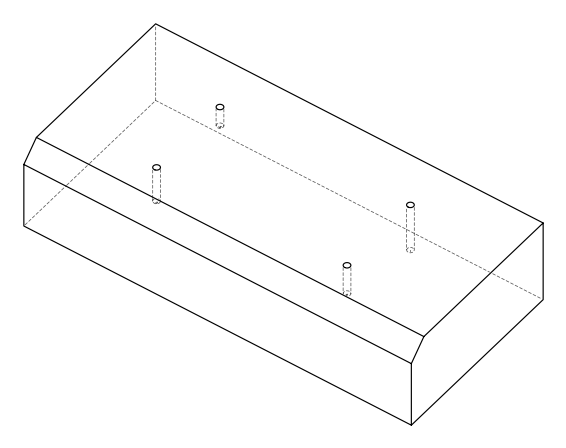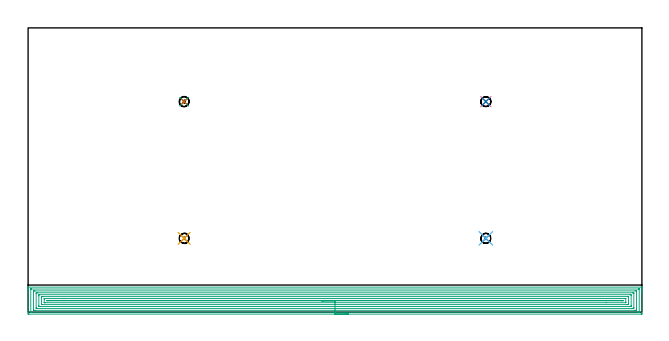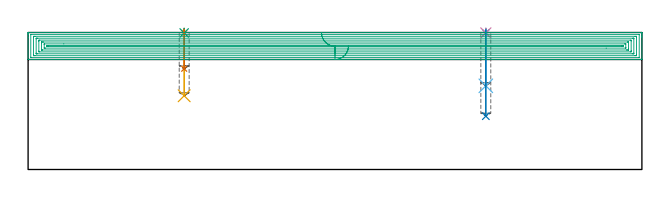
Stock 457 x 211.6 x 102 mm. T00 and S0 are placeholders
(PLAN: 9 operations, 2 tool changes, 30.3 min)
(1 SPOT_DRILL | STEP1POCKET | NXT0321_9005460120000 | 0.03 min | 0 mm3)
(2 SPOT_DRILL_1 | STEP1POCKET_1 | NXT0321_9005460120000 | 0.03 min | 0 mm3)
(3 SPOT_DRILL_2 | STEP1POCKET_2 | NXT0321_9005460120000 | 0.03 min | 0 mm3)
(4 SPOT_DRILL_3 | STEP1POCKET_3 | NXT0321_9005460120000 | 0.03 min | 0 mm3)
(5 DRILL_BLIND_HOLE_INTO_CENTER | STEP1POCKET | UGT0301_194 | 0.2 min | 1943 mm3)
(6 DRILL_BLIND_HOLE_INTO_CENTER_1 | STEP1POCKET_1 | UGT0301_194 | 0.17 min | 1628 mm3)
(7 DRILL_BLIND_HOLE_INTO_CENTER_2 | STEP1POCKET_2 | UGT0301_194 | 0.12 min | 1088 mm3)
(8 DRILL_BLIND_HOLE_INTO_CENTER_3 | STEP1POCKET_3 | UGT0301_194 | 0.26 min | 2591 mm3)
(9 AREA_MILL | FG_CHAMFER_SURFACE | UGT0205_001 | 29.46 min | 92304 mm3)
(TOOL NXT0321_9005460120000 | NC Spot Drill, 142deg, 12mm, Carbide, Uncoated | D12 PA142 FL30 Z2)
(TOOL UGT0301_194 | Twist Drill 7.4 mm | D7.4 PA118 FL66 Z2)
(TOOL UGT0205_001 | Chamfer Mill 20 x 3 x 45 deg. | D20 FL50 Z2)
(OP 1 SPOT_DRILL)
G17 G21 G94 G90
T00 M6
G54
G17 G0 G90 X116.2 Y54.9 S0 M3
G43 Z112. H0
G94 G81 G98 Z101.681 F250. R105.
G80
M5
M2
(OP 2 SPOT_DRILL_1)
G17 G21 G94 G90
T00 M6
G54
G17 G0 G90 X340.8 Y54.9 S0 M3
G43 Z112. H0
G94 G81 G98 Z101.681 F250. R105.
G80
M5
M2
(OP 3 SPOT_DRILL_2)
G17 G21 G94 G90
T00 M6
G54
G17 G0 G90 X116.2 Y156.7 S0 M3
G43 Z112. H0
G94 G81 G98 Z101.681 F250. R105.
G80
M5
M2
(OP 4 SPOT_DRILL_3)
G17 G21 G94 G90
T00 M6
G54
G17 G0 G90 X340.8 Y156.7 S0 M3
G43 Z112. H0
G94 G81 G98 Z101.681 F250. R105.
G80
M5
M2
(OP 5 DRILL_BLIND_HOLE_INTO_CENTER)
G17 G21 G94 G90
T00 M6
G54
G17 G0 G90 X116.2 Y54.9 S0 M3
G43 Z112. H0
G94 G81 G98 Z54.9 F250. R104.
G80
M5
M2
(OP 6 DRILL_BLIND_HOLE_INTO_CENTER_1)
G17 G21 G94 G90
T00 M6
G54
G17 G0 G90 X340.8 Y54.9 S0 M3
G43 Z112. H0
G94 G81 G98 Z62.3 F250. R104.
G80
M5
M2
(OP 7 DRILL_BLIND_HOLE_INTO_CENTER_2)
G17 G21 G94 G90
T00 M6
G54
G17 G0 G90 X116.2 Y156.7 S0 M3
G43 Z112. H0
G94 G81 G98 Z75. F250. R104.
G80
M5
M2
(OP 8 DRILL_BLIND_HOLE_INTO_CENTER_3)
G17 G21 G94 G90
T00 M6
G54
G17 G0 G90 X340.8 Y156.7 S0 M3
G43 Z112. H0
G94 G81 G98 Z39.7 F250. R104.
G80
M5
M2
(OP 9 AREA_MILL)
G17 G21 G94 G90
T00 M6
G54
G17 G0 G90 X238.5 Y-1.5 S1061 M3
G43 Z112. H0
Z91.9
G94 G1 X238.462 Z91.028 F250.
X238.348 Z90.164
X238.159 Z89.312
X237.897 Z88.48
X237.563 Z87.674
X237.16 Z86.9
X236.692 Z86.164
X236.16 Z85.472
X235.571 Z84.829
X234.928 Z84.24
X234.236 Z83.708
X233.5 Z83.24
X232.726 Z82.837
X231.92 Z82.503
X231.088 Z82.241
X230.237 Z82.052
X229.372 Z81.938
X228.5 Z81.9
X0.622
X0.128 Y-1.495 Z81.903
X0.01 Y-1.492 Z81.906
X0. Y-1.37 Z82.028
Y14.96 Z98.355
Y16.981 Z100.378
Y17.326 Z100.72
Y18.014 Z101.413
Y18.289 Z101.688
X0.003 Y18.447 Z101.839
X0.01 Y18.598 Z101.989
X0.175 Y18.6 Z102.
X456.825
X456.99 Y18.598 Z101.989
X456.997 Y18.447 Z101.839
X457. Y18.289 Z101.688
Y18.014 Z101.413
Y17.326 Z100.72
Y16.104 Z99.501
Y15.57 Z98.965
Y14.96 Z98.355
Y-1.103 Z82.294
X456.997 Y-1.373 Z82.025
X456.99 Y-1.492 Z81.906
X456.868 Y-1.499 Z81.899
X456.378 Y-1.5 Z81.9
X228.5
Y-0.086 Z83.314
X2.409 Y-0.085 Z83.315
X2.266 Y-0.084 Z83.316
X2.052 Y-0.079 Z83.321
X2.009 Y-0.076 Z83.324
X2.005 Y-0.046 Z83.354
X2.002 Y-0.013 Z83.387
X2. Y0.176 Z83.576
X2.001 Y16.984 Z100.384
X2.005 Y17.091 Z100.491
X2.01 Y17.161 Z100.561
X2.018 Y17.179 Z100.579
X2.035 Y17.181 Z100.581
X2.409 Y17.185 Z100.585
X2.552 Y17.186 Z100.586
X454.591 Y17.185 Z100.585
X454.734 Y17.184 Z100.584
X454.948 Y17.179 Z100.579
X454.991 Y17.176 Z100.576
X454.995 Y17.146 Z100.546
X454.998 Y17.113 Z100.513
X455. Y16.924 Z100.324
X454.999 Y0.116 Z83.516
X454.996 Y0.009 Z83.409
X454.99 Y-0.061 Z83.339
X454.982 Y-0.079 Z83.321
X454.965 Y-0.081 Z83.319
X454.591 Y-0.085 Z83.315
X454.448 Y-0.086 Z83.314
X228.5
Y1.328 Z84.728
X5.09 Y1.329 Z84.729
X4.398 Y1.332 Z84.732
X4.197 Y1.335 Z84.735
X4.01 Y1.343 Z84.743
X4.005 Y1.53 Z84.93
X4.001 Y1.721 Z85.121
X4. Y14.886 Z98.286
X4.005 Y15.57 Z98.97
X4.007 Y15.757 Z99.157
X4.197 Y15.764 Z99.164
X4.887 Y15.77 Z99.17
X5.09 Y15.771 Z99.171
X451.91
X452.602 Y15.768 Z99.168
X452.803 Y15.764 Z99.164
X452.99 Y15.757 Z99.157
X452.995 Y15.57 Z98.97
X452.999 Y15.379 Z98.779
X453. Y2.214 Z85.614
X452.995 Y1.53 Z84.93
X452.993 Y1.343 Z84.743
X452.803 Y1.336 Z84.736
X452.113 Y1.33 Z84.73
X451.91 Y1.329 Z84.729
X228.5 Y1.328 Z84.728
Y2.743 Z86.143
X6.878
X6.535 Y2.744 Z86.144
X6.143 Y2.748 Z86.148
X6.072 Y2.75 Z86.15
X6.01 Y2.757 Z86.157
X6.007 Y2.855 Z86.255
X6. Y3.269 Z86.669
Y13.815 Z97.215
X6.008 Y14.246 Z97.646
X6.01 Y14.347 Z97.747
X6.142 Y14.351 Z97.751
X6.328 Y14.355 Z97.755
X6.878 Y14.357 Z97.757
X7.219
X450.123
X450.465 Y14.356 Z97.756
X450.857 Y14.352 Z97.752
X450.928 Y14.35 Z97.75
X450.99 Y14.343 Z97.743
X450.993 Y14.245 Z97.645
X451. Y13.831 Z97.231
Y3.285 Z86.685
X450.993 Y2.854 Z86.254
X450.99 Y2.753 Z86.153
X450.858 Y2.749 Z86.149
X450.672 Y2.745 Z86.145
X450.123 Y2.743 Z86.143
X449.781
X228.5
Y4.157 Z87.557
X8.67
X8.01 Y4.162 Z87.562
X8.001 Y4.814 Z88.214
X8. Y12.06 Z95.46
X8.003 Y12.71 Z96.11
X8.01 Y12.938 Z96.338
X8.659 Y12.943 Z96.343
X448.33
X448.99 Y12.938 Z96.338
X448.999 Y12.286 Z95.686
X449. Y5.04 Z88.44
X448.997 Y4.39 Z87.79
X448.99 Y4.162 Z87.562
X448.341 Y4.157 Z87.557
X228.5
Y5.571 Z88.971
X10.805
X10.452 Y5.572 Z88.972
X10.1 Y5.576 Z88.976
X10.01 Y5.579 Z88.979
X10.005 Y5.651 Z89.051
X10.001 Y5.769 Z89.169
X10. Y10.749 Z94.149
X10.002 Y11.183 Z94.583
X10.005 Y11.405 Z94.805
X10.01 Y11.51 Z94.91
X10.106 Y11.523 Z94.923
X10.452 Y11.526 Z94.926
X10.993 Y11.529 Z94.929
X11.346
X446.195
X446.548 Y11.528 Z94.928
X446.9 Y11.524 Z94.924
X446.99 Y11.521 Z94.921
X446.995 Y11.449 Z94.849
X446.999 Y11.331 Z94.731
X447. Y6.351 Z89.751
X446.998 Y5.917 Z89.317
X446.995 Y5.695 Z89.095
X446.99 Y5.59 Z88.99
X446.894 Y5.577 Z88.977
X446.548 Y5.574 Z88.974
X446.007 Y5.571 Z88.971
X445.654
X228.5
Y6.985 Z90.385
X12.939
X12.239 Y6.988 Z90.388
X12.04 Y6.99 Z90.39
X12.009 Y6.993 Z90.393
X12.006 Y7.002 Z90.402
X12.002 Y7.028 Z90.428
X12. Y9.662 Z93.062
X12.003 Y9.898 Z93.298
X12.007 Y10.054 Z93.454
X12.01 Y10.106 Z93.506
X12.023 Y10.108 Z93.508
X12.065 Y10.111 Z93.511
X12.239 Y10.114 Z93.514
X26.593 Y10.115 Z93.515
X444.061
X444.761 Y10.112 Z93.512
X444.96 Y10.11 Z93.51
X444.991 Y10.107 Z93.507
X444.994 Y10.098 Z93.498
X444.998 Y10.072 Z93.472
X445. Y7.438 Z90.838
X444.997 Y7.202 Z90.602
X444.993 Y7.046 Z90.446
X444.99 Y6.994 Z90.394
X444.977 Y6.992 Z90.392
X444.935 Y6.989 Z90.389
X444.761 Y6.986 Z90.386
X430.407 Y6.985 Z90.385
X228.5
Y8.4 Z91.8
X14.92
X14.175 Y8.404 Z91.804
X14.027 Y8.407 Z91.807
X14.006 Y8.55 Z91.95
X14.005 Y8.572 Z91.972
X14.027 Y8.693 Z92.093
X14.768 Y8.699 Z92.099
X14.92 Y8.7 Z92.1
X442.08
X442.825 Y8.696 Z92.096
X442.973 Y8.693 Z92.093
X442.994 Y8.55 Z91.95
X442.996 Y8.528 Z91.928
X442.973 Y8.407 Z91.807
X442.232 Y8.401 Z91.801
X442.08 Y8.4 Z91.8
X228.5
X227.628 Z91.838
X226.764 Z91.951
X225.912 Z92.14
X225.08 Z92.403
X224.274 Z92.736
X223.5 Z93.139
X222.764 Z93.608
X222.072 Z94.139
X221.429 Z94.728
X220.84 Z95.372
X220.309 Z96.064
X219.84 Z96.8
X219.437 Z97.573
X219.103 Z98.379
X218.841 Z99.211
X218.652 Z100.063
X218.538 Z100.928
X218.5 Z101.8
G0 Z112.
M5
M2
